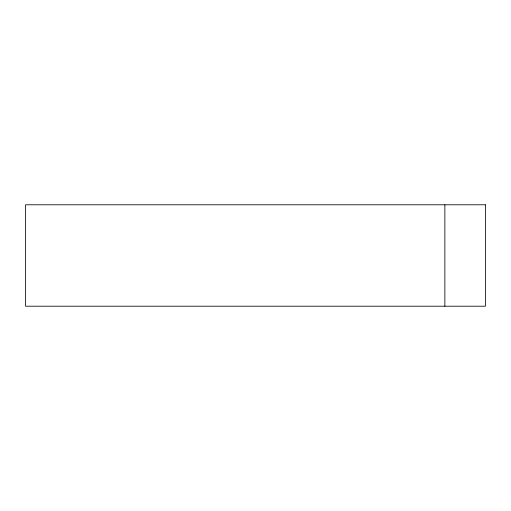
<?xml version="1.0" encoding="UTF-8"?>
<svg xmlns="http://www.w3.org/2000/svg" width="511" height="511" viewBox="0 0 511 511"><rect width="100%" height="100%" fill="white"/><g stroke="black" fill="none" stroke-linecap="round" stroke-linejoin="round"><path stroke-width="0.77" d="M444.864 204.79L444.864 306.21M485.45 204.79L25.55 204.79L25.55 306.21L485.45 306.21L485.45 204.79"/></g></svg>
